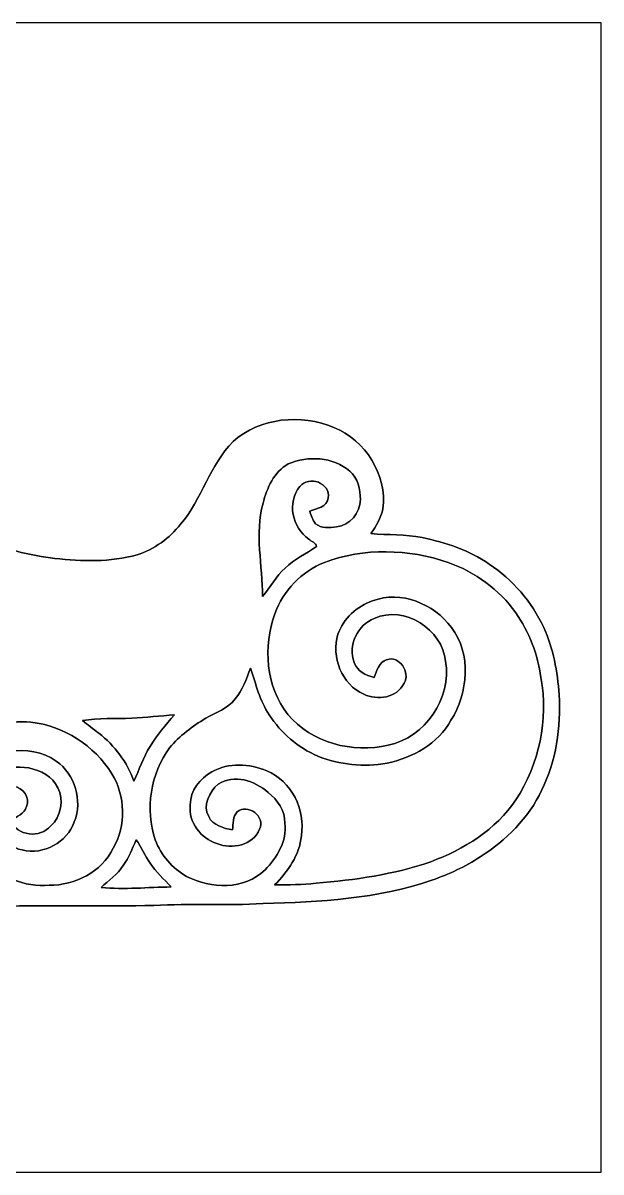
# Model space of a CAD drawing. Header units: centimetres. Extents: x -16.8 to 16.8, y -16.7 to 16.7.
# Drawn here: x 0 to 16.77, y -16.67 to 16.67 of the extents above; entities that cross this region are included whole.
import ezdxf

# ---------------------------------------------------------------- set-up
doc = ezdxf.new("R2010")
doc.units = ezdxf.units.CM
doc.header["$MEASUREMENT"] = 0
doc.layers.add('Layer 1', color=7, linetype='Continuous')

msp = doc.modelspace()

# ---------------------------------------------------------------- linework, layer by layer
at = {"layer": 'Layer 1', "color": 7}
for points, knots in [([(-16.77458, 16.66875), (-16.77458, 16.66875), (16.77458, 16.66875), (16.77458, 16.66875), (16.77458, 16.66875), (16.77458, 16.66875), (16.77458, -16.66875), (16.77458, -16.66875), (16.77458, -16.66875), (16.77458, -16.66875), (-16.77458, -16.66875), (-16.77458, -16.66875), (-16.77458, -16.66875), (-16.77458, -16.66875), (-16.77458, 16.66875), (-16.77458, 16.66875), (-16.77458, 16.66875), (-16.77458, 16.66875), (-16.77458, 16.66875), (-16.77458, 16.66875)], [0, 0, 0, 0, 0.16666667, 0.16666667, 0.16666667, 0.16666667, 0.33333333, 0.33333333, 0.33333333, 0.33333333, 0.5, 0.5, 0.5, 0.5, 0.66666667, 0.66666667, 0.66666667, 0.66666667, 1, 1, 1, 1]), ([(-10.88355, 8.48501), (-11.38661, 8.38729), (-11.89073, 8.18339), (-12.2368, 7.79145), (-12.2368, 7.79145), (-12.93389, 7.11165), (-13.01362, 5.96089), (-12.53878, 5.13468), (-12.53878, 5.13468), (-12.27843, 4.67572), (-11.81453, 4.34269), (-11.30194, 4.22346), (-11.30194, 4.22346), (-10.94317, 4.18218), (-10.5537, 4.21746), (-10.24784, 4.42595), (-10.24784, 4.42595), (-9.93704, 4.60939), (-9.74125, 4.98193), (-9.79311, 5.34353), (-9.79311, 5.34353), (-9.79205, 5.78944), (-10.02665, 6.28438), (-10.48032, 6.42126), (-10.48032, 6.42126), (-10.73926, 6.46077), (-11.0871, 6.45301), (-11.23209, 6.18843), (-11.23209, 6.18843), (-11.52843, 5.84412), (-11.40354, 5.25956), (-11.01972, 5.03484), (-11.01972, 5.03484), (-10.86661, 4.92866), (-10.68846, 4.87151), (-10.51278, 4.81471), (-10.51278, 4.81471), (-10.88461, 4.56671), (-11.40742, 4.64714), (-11.76514, 4.88562), (-11.76514, 4.88562), (-12.21493, 5.23522), (-12.44424, 5.84447), (-12.33593, 6.40397), (-12.33593, 6.40397), (-12.30595, 6.68055), (-12.18671, 6.95748), (-11.9567, 7.1247), (-11.9567, 7.1247), (-11.59122, 7.40586), (-11.09063, 7.47113), (-10.64719, 7.38399), (-10.64719, 7.38399), (-10.11061, 7.24782), (-9.6393, 6.90104), (-9.30945, 6.46112), (-9.30945, 6.46112), (-8.89247, 5.93161), (-8.67375, 5.27861), (-8.53017, 4.62774), (-8.53017, 4.62774), (-8.16151, 3.01907), (-8.43351, 1.34867), (-8.14211, -0.26988), (-8.14211, -0.26988), (-8.02287, -1.00436), (-7.76005, -1.71838), (-7.34624, -2.33856), (-7.34624, -2.33856), (-7.28451, -2.45886), (-7.16104, -2.56258), (-7.15645, -2.70686), (-7.15645, -2.70686), (-7.42386, -2.76825), (-7.70467, -2.79012), (-7.9569, -2.90795), (-7.9569, -2.90795), (-8.49171, -3.13231), (-8.90552, -3.55706), (-9.31157, -3.95746), (-9.31157, -3.95746), (-9.36907, -3.48862), (-9.43293, -3.00284), (-9.68022, -2.59009), (-9.68022, -2.59009), (-10.19493, -1.62031), (-11.32769, -1.08761), (-12.40049, -1.11301), (-12.40049, -1.11301), (-13.51739, -1.11936), (-14.67485, -1.64218), (-15.26716, -2.61867), (-15.26716, -2.61867), (-15.66792, -3.29494), (-15.81644, -4.10633), (-15.74306, -4.88491), (-15.74306, -4.88491), (-15.69332, -5.48464), (-15.55644, -6.08859), (-15.26117, -6.61776), (-15.26117, -6.61776), (-14.85124, -7.39069), (-14.11182, -7.93785), (-13.32301, -8.28216), (-13.32301, -8.28216), (-12.5095, -8.65293), (-11.61803, -8.7944), (-10.73714, -8.8967), (-10.73714, -8.8967), (-9.43151, -9.00959), (-8.12024, -8.95703), (-6.81214, -8.99619), (-6.81214, -8.99619), (-6.05719, -9.0043), (-5.30225, -8.99795), (-4.54731, -8.99407), (-4.54731, -8.99407), (-3.15207, -8.94644), (-1.75507, -9.01488), (-0.36019, -8.95138), (-0.36019, -8.95138), (1.02411, -8.92563), (2.40877, -8.9602), (3.79271, -8.93516), (3.79271, -8.93516), (4.84964, -8.87448), (5.90938, -8.94151), (6.9663, -8.87977), (6.9663, -8.87977), (8.61413, -8.8265), (10.29758, -8.75171), (11.8685, -8.20244), (11.8685, -8.20244), (12.35639, -8.02217), (12.84041, -7.8172), (13.27115, -7.52122), (13.27115, -7.52122), (14.01621, -7.04956), (14.67309, -6.4008), (15.05162, -5.59611), (15.05162, -5.59611), (15.46542, -4.73851), (15.62206, -3.76731), (15.55715, -2.82046), (15.55715, -2.82046), (15.5127, -2.15265), (15.39346, -1.47884), (15.11088, -0.86819), (15.11088, -0.86819), (14.76304, -0.12735), (14.21589, 0.52211), (13.52797, 0.96873), (13.52797, 0.96873), (12.95118, 1.37372), (12.26714, 1.59279), (11.58381, 1.73743), (11.58381, 1.73743), (11.09486, 1.83586), (10.59392, 1.81328), (10.09932, 1.85314), (10.09932, 1.85314), (10.24749, 2.07433), (10.39001, 2.30505), (10.44575, 2.56963), (10.44575, 2.56963), (10.56922, 3.55635), (9.94057, 4.566), (9.02406, 4.93077), (9.02406, 4.93077), (8.07649, 5.33329), (6.87634, 5.22464), (6.09494, 4.52438), (6.09494, 4.52438), (5.42184, 3.83893), (5.19077, 2.85574), (4.57588, 2.1269), (4.57588, 2.1269), (4.24674, 1.72297), (3.81176, 1.39524), (3.31152, 1.2386), (3.31152, 1.2386), (2.53541, 1.02411), (1.71626, 1.0414), (0.92322, 1.13348), (0.92322, 1.13348), (-0.12065, 1.26294), (-1.17757, 1.5621), (-2.02847, 2.20416), (-2.02847, 2.20416), (-3.02048, 2.92347), (-3.71793, 3.95252), (-4.39491, 4.95476), (-4.39491, 4.95476), (-5.02109, 5.88222), (-5.79402, 6.71336), (-6.68408, 7.39246), (-6.68408, 7.39246), (-7.86342, 8.29486), (-9.40964, 8.73725), (-10.88355, 8.48501)], [0, 0, 0, 0, 0.01960784, 0.01960784, 0.01960784, 0.01960784, 0.03921569, 0.03921569, 0.03921569, 0.03921569, 0.05882353, 0.05882353, 0.05882353, 0.05882353, 0.07843137, 0.07843137, 0.07843137, 0.07843137, 0.09803922, 0.09803922, 0.09803922, 0.09803922, 0.11764706, 0.11764706, 0.11764706, 0.11764706, 0.1372549, 0.1372549, 0.1372549, 0.1372549, 0.15686275, 0.15686275, 0.15686275, 0.15686275, 0.17647059, 0.17647059, 0.17647059, 0.17647059, 0.19607843, 0.19607843, 0.19607843, 0.19607843, 0.21568627, 0.21568627, 0.21568627, 0.21568627, 0.23529412, 0.23529412, 0.23529412, 0.23529412, 0.25490196, 0.25490196, 0.25490196, 0.25490196, 0.2745098, 0.2745098, 0.2745098, 0.2745098, 0.29411765, 0.29411765, 0.29411765, 0.29411765, 0.31372549, 0.31372549, 0.31372549, 0.31372549, 0.33333333, 0.33333333, 0.33333333, 0.33333333, 0.35294118, 0.35294118, 0.35294118, 0.35294118, 0.37254902, 0.37254902, 0.37254902, 0.37254902, 0.39215686, 0.39215686, 0.39215686, 0.39215686, 0.41176471, 0.41176471, 0.41176471, 0.41176471, 0.43137255, 0.43137255, 0.43137255, 0.43137255, 0.45098039, 0.45098039, 0.45098039, 0.45098039, 0.47058824, 0.47058824, 0.47058824, 0.47058824, 0.49019608, 0.49019608, 0.49019608, 0.49019608, 0.50980392, 0.50980392, 0.50980392, 0.50980392, 0.52941176, 0.52941176, 0.52941176, 0.52941176, 0.54901961, 0.54901961, 0.54901961, 0.54901961, 0.56862745, 0.56862745, 0.56862745, 0.56862745, 0.58823529, 0.58823529, 0.58823529, 0.58823529, 0.60784314, 0.60784314, 0.60784314, 0.60784314, 0.62745098, 0.62745098, 0.62745098, 0.62745098, 0.64705882, 0.64705882, 0.64705882, 0.64705882, 0.66666667, 0.66666667, 0.66666667, 0.66666667, 0.68627451, 0.68627451, 0.68627451, 0.68627451, 0.70588235, 0.70588235, 0.70588235, 0.70588235, 0.7254902, 0.7254902, 0.7254902, 0.7254902, 0.74509804, 0.74509804, 0.74509804, 0.74509804, 0.76470588, 0.76470588, 0.76470588, 0.76470588, 0.78431373, 0.78431373, 0.78431373, 0.78431373, 0.80392157, 0.80392157, 0.80392157, 0.80392157, 0.82352941, 0.82352941, 0.82352941, 0.82352941, 0.84313725, 0.84313725, 0.84313725, 0.84313725, 0.8627451, 0.8627451, 0.8627451, 0.8627451, 0.88235294, 0.88235294, 0.88235294, 0.88235294, 0.90196078, 0.90196078, 0.90196078, 0.90196078, 0.92156863, 0.92156863, 0.92156863, 0.92156863, 0.94117647, 0.94117647, 0.94117647, 0.94117647, 0.96078431, 0.96078431, 0.96078431, 0.96078431, 1, 1, 1, 1]), ([(7.70008, 3.87597), (8.26876, 4.11586), (9.00642, 4.08799), (9.48443, 3.66395), (9.48443, 3.66395), (9.72467, 3.46604), (9.78994, 3.13514), (9.79276, 2.83916), (9.79276, 2.83916), (9.78394, 2.45498), (9.48619, 2.09268), (9.0992, 2.04576), (9.0992, 2.04576), (8.89811, 2.02424), (8.65646, 1.99813), (8.49101, 2.14171), (8.49101, 2.14171), (8.40034, 2.24367), (8.36754, 2.3816), (8.32097, 2.50649), (8.32097, 2.50649), (8.51711, 2.57528), (8.8332, 2.62749), (8.85543, 2.8889), (8.85543, 2.8889), (8.93974, 3.31893), (8.28604, 3.55812), (8.03698, 3.21733), (8.03698, 3.21733), (7.64716, 2.77001), (7.81826, 2.02036), (8.29381, 1.69721), (8.29381, 1.69721), (8.36648, 1.62489), (8.50688, 1.58821), (8.51782, 1.47532), (8.51782, 1.47532), (8.21267, 1.27317), (7.87471, 1.11548), (7.61259, 0.85372), (7.61259, 0.85372), (7.34519, 0.61877), (7.17621, 0.30163), (6.95466, 0.02822), (6.95466, 0.02822), (6.9536, 0.92922), (6.71759, 1.84573), (6.96771, 2.73297), (6.96771, 2.73297), (7.0739, 3.17571), (7.28698, 3.64525), (7.70008, 3.87597)], [0, 0, 0, 0, 0.07142857, 0.07142857, 0.07142857, 0.07142857, 0.14285714, 0.14285714, 0.14285714, 0.14285714, 0.21428571, 0.21428571, 0.21428571, 0.21428571, 0.28571429, 0.28571429, 0.28571429, 0.28571429, 0.35714286, 0.35714286, 0.35714286, 0.35714286, 0.42857143, 0.42857143, 0.42857143, 0.42857143, 0.5, 0.5, 0.5, 0.5, 0.57142857, 0.57142857, 0.57142857, 0.57142857, 0.64285714, 0.64285714, 0.64285714, 0.64285714, 0.71428571, 0.71428571, 0.71428571, 0.71428571, 0.78571429, 0.78571429, 0.78571429, 0.78571429, 0.85714286, 0.85714286, 0.85714286, 0.85714286, 1, 1, 1, 1]), ([(8.74889, 1.016), (9.89295, 1.45239), (11.19082, 1.40829), (12.34087, 1.01635), (12.34087, 1.01635), (13.12086, 0.74119), (13.8176, 0.22966), (14.30302, -0.44168), (14.30302, -0.44168), (14.6879, -1.00189), (14.94014, -1.65065), (15.03116, -2.32481), (15.03116, -2.32481), (15.25129, -3.54118), (14.98212, -4.83941), (14.30196, -5.87093), (14.30196, -5.87093), (13.71953, -6.73911), (12.79878, -7.31097), (11.83252, -7.66516), (11.83252, -7.66516), (10.76219, -8.04157), (9.62907, -8.19221), (8.50371, -8.29063), (8.50371, -8.29063), (8.10472, -8.32979), (7.70361, -8.34214), (7.30321, -8.33861), (7.30321, -8.33861), (7.67962, -7.94526), (8.03134, -7.47783), (8.07861, -6.91656), (8.07861, -6.91656), (8.20773, -6.15491), (7.79462, -5.32941), (7.07284, -5.02779), (7.07284, -5.02779), (6.57366, -4.82212), (5.96477, -4.77767), (5.48428, -5.05989), (5.48428, -5.05989), (5.13327, -5.24298), (4.85422, -5.60846), (4.85387, -6.01592), (4.85387, -6.01592), (4.79213, -6.51298), (5.16361, -6.99488), (5.62751, -7.14163), (5.62751, -7.14163), (6.06425, -7.31344), (6.67314, -7.19067), (6.86223, -6.72112), (6.86223, -6.72112), (7.05732, -6.35988), (6.51369, -5.96971), (6.21806, -6.21841), (6.21806, -6.21841), (6.07801, -6.35318), (6.11117, -6.56625), (6.07836, -6.74264), (6.07836, -6.74264), (5.82013, -6.69502), (5.51356, -6.61423), (5.38868, -6.35811), (5.38868, -6.35811), (5.20665, -6.0265), (5.41726, -5.64339), (5.65961, -5.41302), (5.65961, -5.41302), (6.12775, -5.11669), (6.73029, -5.31213), (7.11447, -5.65644), (7.11447, -5.65644), (7.38117, -5.87234), (7.60836, -6.18737), (7.59989, -6.54509), (7.59989, -6.54509), (7.67292, -7.06649), (7.36812, -7.54556), (7.02345, -7.90575), (7.02345, -7.90575), (6.41914, -8.4903), (5.45465, -8.46526), (4.74909, -8.0899), (4.74909, -8.0899), (4.33176, -7.85954), (4.0065, -7.47536), (3.83787, -7.03121), (3.83787, -7.03121), (3.54013, -6.14221), (3.69641, -5.11563), (4.25521, -4.36174), (4.25521, -4.36174), (4.54201, -4.00791), (4.91561, -3.73627), (5.30472, -3.5052), (5.30472, -3.5052), (5.59576, -3.33128), (5.94254, -3.22686), (6.1535, -2.94464), (6.1535, -2.94464), (6.37505, -2.68958), (6.477, -2.36008), (6.60612, -2.05493), (6.60612, -2.05493), (6.76028, -2.51213), (6.86541, -2.99932), (7.14763, -3.40113), (7.14763, -3.40113), (7.48453, -3.93136), (7.98124, -4.35292), (8.55698, -4.60304), (8.55698, -4.60304), (9.18986, -4.85387), (9.89295, -4.92443), (10.56428, -4.80871), (10.56428, -4.80871), (11.30829, -4.65384), (12.04101, -4.24321), (12.42095, -3.56341), (12.42095, -3.56341), (12.91167, -2.76437), (13.02385, -1.64218), (12.4333, -0.86572), (12.4333, -0.86572), (11.92389, -0.18521), (10.97033, 0.21378), (10.14695, -0.09666), (10.14695, -0.09666), (9.69645, -0.25612), (9.29675, -0.60537), (9.14082, -1.06433), (9.14082, -1.06433), (8.9341, -1.71979), (9.25124, -2.52236), (9.88836, -2.80882), (9.88836, -2.80882), (10.28594, -2.98873), (10.85532, -2.92065), (11.05852, -2.48708), (11.05852, -2.48708), (11.25537, -2.17311), (10.92376, -1.67711), (10.55405, -1.80375), (10.55405, -1.80375), (10.33851, -1.87537), (10.26689, -2.12901), (10.19104, -2.32093), (10.19104, -2.32093), (9.95116, -2.26695), (9.69645, -2.13254), (9.61531, -1.8863), (9.61531, -1.8863), (9.4174, -1.38994), (9.7088, -0.79693), (10.19563, -0.60607), (10.19563, -0.60607), (11.07017, -0.21978), (12.16801, -0.91969), (12.26573, -1.85103), (12.26573, -1.85103), (12.44353, -2.92664), (11.6646, -4.06047), (10.59921, -4.28801), (10.59921, -4.28801), (9.57121, -4.51767), (8.36965, -4.23051), (7.68703, -3.39055), (7.68703, -3.39055), (7.04039, -2.58057), (6.96419, -1.42346), (7.31026, -0.47061), (7.31026, -0.47061), (7.55086, 0.19932), (8.08531, 0.75636), (8.74889, 1.016)], [0, 0, 0, 0, 0.02222222, 0.02222222, 0.02222222, 0.02222222, 0.04444444, 0.04444444, 0.04444444, 0.04444444, 0.06666667, 0.06666667, 0.06666667, 0.06666667, 0.08888889, 0.08888889, 0.08888889, 0.08888889, 0.11111111, 0.11111111, 0.11111111, 0.11111111, 0.13333333, 0.13333333, 0.13333333, 0.13333333, 0.15555556, 0.15555556, 0.15555556, 0.15555556, 0.17777778, 0.17777778, 0.17777778, 0.17777778, 0.2, 0.2, 0.2, 0.2, 0.22222222, 0.22222222, 0.22222222, 0.22222222, 0.24444444, 0.24444444, 0.24444444, 0.24444444, 0.26666667, 0.26666667, 0.26666667, 0.26666667, 0.28888889, 0.28888889, 0.28888889, 0.28888889, 0.31111111, 0.31111111, 0.31111111, 0.31111111, 0.33333333, 0.33333333, 0.33333333, 0.33333333, 0.35555556, 0.35555556, 0.35555556, 0.35555556, 0.37777778, 0.37777778, 0.37777778, 0.37777778, 0.4, 0.4, 0.4, 0.4, 0.42222222, 0.42222222, 0.42222222, 0.42222222, 0.44444444, 0.44444444, 0.44444444, 0.44444444, 0.46666667, 0.46666667, 0.46666667, 0.46666667, 0.48888889, 0.48888889, 0.48888889, 0.48888889, 0.51111111, 0.51111111, 0.51111111, 0.51111111, 0.53333333, 0.53333333, 0.53333333, 0.53333333, 0.55555556, 0.55555556, 0.55555556, 0.55555556, 0.57777778, 0.57777778, 0.57777778, 0.57777778, 0.6, 0.6, 0.6, 0.6, 0.62222222, 0.62222222, 0.62222222, 0.62222222, 0.64444444, 0.64444444, 0.64444444, 0.64444444, 0.66666667, 0.66666667, 0.66666667, 0.66666667, 0.68888889, 0.68888889, 0.68888889, 0.68888889, 0.71111111, 0.71111111, 0.71111111, 0.71111111, 0.73333333, 0.73333333, 0.73333333, 0.73333333, 0.75555556, 0.75555556, 0.75555556, 0.75555556, 0.77777778, 0.77777778, 0.77777778, 0.77777778, 0.8, 0.8, 0.8, 0.8, 0.82222222, 0.82222222, 0.82222222, 0.82222222, 0.84444444, 0.84444444, 0.84444444, 0.84444444, 0.86666667, 0.86666667, 0.86666667, 0.86666667, 0.88888889, 0.88888889, 0.88888889, 0.88888889, 0.91111111, 0.91111111, 0.91111111, 0.91111111, 0.93333333, 0.93333333, 0.93333333, 0.93333333, 0.95555556, 0.95555556, 0.95555556, 0.95555556, 1, 1, 1, 1]), ([(-1.72261, -4.23863), (-1.18569, -3.78742), (-0.47308, -3.54365), (0.23001, -3.61633), (0.23001, -3.61633), (1.18427, -3.7271), (2.07433, -4.29366), (2.57634, -5.1121), (2.57634, -5.1121), (2.98027, -5.75345), (2.99156, -6.61987), (2.62008, -7.2771), (2.62008, -7.2771), (2.28212, -7.96325), (1.50848, -8.35836), (0.75918, -8.34602), (0.75918, -8.34602), (0.05891, -8.40387), (-0.70944, -8.13188), (-1.09467, -7.51734), (-1.09467, -7.51734), (-1.41182, -6.99241), (-1.52894, -6.32107), (-1.31974, -5.73581), (-1.31974, -5.73581), (-1.23366, -5.47899), (-1.07844, -5.22393), (-0.83114, -5.09623), (-0.83114, -5.09623), (-0.53128, -4.92125), (-0.16545, -4.89903), (0.1718, -4.94312), (0.1718, -4.94312), (0.50306, -5.02179), (0.86783, -5.18548), (1.00753, -5.51991), (1.00753, -5.51991), (1.19627, -5.88045), (1.11266, -6.35564), (0.80539, -6.62587), (0.80539, -6.62587), (0.50588, -6.98818), (-0.1845, -6.93385), (-0.34643, -6.46218), (-0.34643, -6.46218), (-0.17498, -6.36341), (0.04128, -6.27521), (0.10301, -6.06778), (0.10301, -6.06778), (0.21026, -5.8099), (0.00882, -5.50086), (-0.26458, -5.49028), (-0.26458, -5.49028), (-0.52388, -5.50651), (-0.74401, -5.7217), (-0.80433, -5.969), (-0.80433, -5.969), (-0.98672, -6.53097), (-0.60396, -7.21148), (-0.02011, -7.32508), (-0.02011, -7.32508), (0.59584, -7.48171), (1.28446, -7.10106), (1.48837, -6.50452), (1.48837, -6.50452), (1.73637, -5.89174), (1.51059, -5.12586), (0.96767, -4.74804), (0.96767, -4.74804), (0.18521, -4.20017), (-1.0287, -4.4129), (-1.56916, -5.20347), (-1.56916, -5.20347), (-1.90147, -5.62645), (-1.95827, -6.19054), (-1.94945, -6.70948), (-1.94945, -6.70948), (-1.89936, -7.20831), (-1.77624, -7.74382), (-1.40159, -8.10401), (-1.40159, -8.10401), (-1.29364, -8.21937), (-1.17616, -8.3245), (-1.06186, -8.43456), (-1.06186, -8.43456), (-2.20592, -8.50829), (-3.35245, -8.47901), (-4.49792, -8.48642), (-4.49792, -8.48642), (-4.82283, -8.48572), (-5.14738, -8.47372), (-5.46982, -8.43703), (-5.46982, -8.43703), (-5.23593, -8.28005), (-4.98016, -8.15446), (-4.76356, -7.97278), (-4.76356, -7.97278), (-3.51578, -6.92609), (-2.98133, -5.27473), (-1.72261, -4.23863)], [0, 0, 0, 0, 0.03846154, 0.03846154, 0.03846154, 0.03846154, 0.07692308, 0.07692308, 0.07692308, 0.07692308, 0.11538462, 0.11538462, 0.11538462, 0.11538462, 0.15384615, 0.15384615, 0.15384615, 0.15384615, 0.19230769, 0.19230769, 0.19230769, 0.19230769, 0.23076923, 0.23076923, 0.23076923, 0.23076923, 0.26923077, 0.26923077, 0.26923077, 0.26923077, 0.30769231, 0.30769231, 0.30769231, 0.30769231, 0.34615385, 0.34615385, 0.34615385, 0.34615385, 0.38461538, 0.38461538, 0.38461538, 0.38461538, 0.42307692, 0.42307692, 0.42307692, 0.42307692, 0.46153846, 0.46153846, 0.46153846, 0.46153846, 0.5, 0.5, 0.5, 0.5, 0.53846154, 0.53846154, 0.53846154, 0.53846154, 0.57692308, 0.57692308, 0.57692308, 0.57692308, 0.61538462, 0.61538462, 0.61538462, 0.61538462, 0.65384615, 0.65384615, 0.65384615, 0.65384615, 0.69230769, 0.69230769, 0.69230769, 0.69230769, 0.73076923, 0.73076923, 0.73076923, 0.73076923, 0.76923077, 0.76923077, 0.76923077, 0.76923077, 0.80769231, 0.80769231, 0.80769231, 0.80769231, 0.84615385, 0.84615385, 0.84615385, 0.84615385, 0.88461538, 0.88461538, 0.88461538, 0.88461538, 0.92307692, 0.92307692, 0.92307692, 0.92307692, 1, 1, 1, 1]), ([(3.1563, -3.50203), (3.57011, -3.47557), (3.98321, -3.43747), (4.39667, -3.40501), (4.39667, -3.40501), (4.14408, -3.69782), (3.88796, -3.98956), (3.69041, -4.32364), (3.69041, -4.32364), (3.4865, -4.63409), (3.38032, -4.99392), (3.22121, -5.32694), (3.22121, -5.32694), (3.02754, -4.77626), (2.65642, -4.30036), (2.2031, -3.93771), (2.2031, -3.93771), (2.03906, -3.81847), (1.87784, -3.69535), (1.72297, -3.56517), (1.72297, -3.56517), (2.19816, -3.50273), (2.67794, -3.51508), (3.1563, -3.50203)], [0, 0, 0, 0, 0.14285714, 0.14285714, 0.14285714, 0.14285714, 0.28571429, 0.28571429, 0.28571429, 0.28571429, 0.42857143, 0.42857143, 0.42857143, 0.42857143, 0.57142857, 0.57142857, 0.57142857, 0.57142857, 0.71428571, 0.71428571, 0.71428571, 0.71428571, 1, 1, 1, 1]), ([(3.28577, -7.02874), (3.43429, -7.2457), (3.53871, -7.48982), (3.69252, -7.70431), (3.69252, -7.70431), (3.85621, -7.96925), (4.09328, -8.17386), (4.30389, -8.39929), (4.30389, -8.39929), (3.62444, -8.40423), (2.94252, -8.48254), (2.26448, -8.41199), (2.26448, -8.41199), (2.48955, -8.21302), (2.74602, -8.03663), (2.90583, -7.77557), (2.90583, -7.77557), (3.0801, -7.55227), (3.16477, -7.28027), (3.28577, -7.02874)], [0, 0, 0, 0, 0.16666667, 0.16666667, 0.16666667, 0.16666667, 0.33333333, 0.33333333, 0.33333333, 0.33333333, 0.5, 0.5, 0.5, 0.5, 0.66666667, 0.66666667, 0.66666667, 0.66666667, 1, 1, 1, 1])]:
    msp.add_open_spline(points, degree=3, knots=knots, dxfattribs=at)
at = {"layer": 'Layer 1', "color": 251}
for points, knots in [([(-10.88355, 8.48501), (-9.40964, 8.73725), (-7.86342, 8.29486), (-6.68408, 7.39246), (-6.68408, 7.39246), (-5.79402, 6.71336), (-5.02109, 5.88222), (-4.39491, 4.95476), (-4.39491, 4.95476), (-3.71793, 3.95252), (-3.02048, 2.92347), (-2.02847, 2.20416), (-2.02847, 2.20416), (-1.17757, 1.5621), (-0.12065, 1.26294), (0.92322, 1.13348), (0.92322, 1.13348), (1.71626, 1.0414), (2.53541, 1.02411), (3.31152, 1.2386), (3.31152, 1.2386), (3.81176, 1.39524), (4.24674, 1.72297), (4.57588, 2.1269), (4.57588, 2.1269), (5.19077, 2.85574), (5.42184, 3.83893), (6.09494, 4.52438), (6.09494, 4.52438), (6.87634, 5.22464), (8.07649, 5.33329), (9.02406, 4.93077), (9.02406, 4.93077), (9.94057, 4.566), (10.56922, 3.55635), (10.44575, 2.56963), (10.44575, 2.56963), (10.39001, 2.30505), (10.24749, 2.07433), (10.09932, 1.85314), (10.09932, 1.85314), (10.59392, 1.81328), (11.09486, 1.83586), (11.58381, 1.73743), (11.58381, 1.73743), (12.26714, 1.59279), (12.95118, 1.37372), (13.52797, 0.96873), (13.52797, 0.96873), (14.21589, 0.52211), (14.76304, -0.12735), (15.11088, -0.86819), (15.11088, -0.86819), (15.39346, -1.47884), (15.5127, -2.15265), (15.55715, -2.82046), (15.55715, -2.82046), (15.62206, -3.76731), (15.46542, -4.73851), (15.05162, -5.59611), (15.05162, -5.59611), (14.67309, -6.4008), (14.01621, -7.04956), (13.27115, -7.52122), (13.27115, -7.52122), (12.84041, -7.8172), (12.35639, -8.02217), (11.8685, -8.20244), (11.8685, -8.20244), (10.29758, -8.75171), (8.61413, -8.8265), (6.9663, -8.87977), (6.9663, -8.87977), (5.90938, -8.94151), (4.84964, -8.87448), (3.79271, -8.93516), (3.79271, -8.93516), (2.40877, -8.9602), (1.02411, -8.92563), (-0.36019, -8.95138), (-0.36019, -8.95138), (-1.75507, -9.01488), (-3.15207, -8.94644), (-4.54731, -8.99407), (-4.54731, -8.99407), (-5.30225, -8.99795), (-6.05719, -9.0043), (-6.81214, -8.99619), (-6.81214, -8.99619), (-8.12024, -8.95703), (-9.43151, -9.00959), (-10.73714, -8.8967), (-10.73714, -8.8967), (-11.61803, -8.7944), (-12.5095, -8.65293), (-13.32301, -8.28216), (-13.32301, -8.28216), (-14.11182, -7.93785), (-14.85124, -7.39069), (-15.26117, -6.61776), (-15.26117, -6.61776), (-15.55644, -6.08859), (-15.69332, -5.48464), (-15.74306, -4.88491), (-15.74306, -4.88491), (-15.81644, -4.10633), (-15.66792, -3.29494), (-15.26716, -2.61867), (-15.26716, -2.61867), (-14.67485, -1.64218), (-13.51739, -1.11936), (-12.40049, -1.11301), (-12.40049, -1.11301), (-11.32769, -1.08761), (-10.19493, -1.62031), (-9.68022, -2.59009), (-9.68022, -2.59009), (-9.43293, -3.00284), (-9.36907, -3.48862), (-9.31157, -3.95746), (-9.31157, -3.95746), (-8.90552, -3.55706), (-8.49171, -3.13231), (-7.9569, -2.90795), (-7.9569, -2.90795), (-7.70467, -2.79012), (-7.42386, -2.76825), (-7.15645, -2.70686), (-7.15645, -2.70686), (-7.16104, -2.56258), (-7.28451, -2.45886), (-7.34624, -2.33856), (-7.34624, -2.33856), (-7.76005, -1.71838), (-8.02287, -1.00436), (-8.14211, -0.26988), (-8.14211, -0.26988), (-8.43351, 1.34867), (-8.16151, 3.01907), (-8.53017, 4.62774), (-8.53017, 4.62774), (-8.67375, 5.27861), (-8.89247, 5.93161), (-9.30945, 6.46112), (-9.30945, 6.46112), (-9.6393, 6.90104), (-10.11061, 7.24782), (-10.64719, 7.38399), (-10.64719, 7.38399), (-11.09063, 7.47113), (-11.59122, 7.40586), (-11.9567, 7.1247), (-11.9567, 7.1247), (-12.18671, 6.95748), (-12.30595, 6.68055), (-12.33593, 6.40397), (-12.33593, 6.40397), (-12.44424, 5.84447), (-12.21493, 5.23522), (-11.76514, 4.88562), (-11.76514, 4.88562), (-11.40742, 4.64714), (-10.88461, 4.56671), (-10.51278, 4.81471), (-10.51278, 4.81471), (-10.68846, 4.87151), (-10.86661, 4.92866), (-11.01972, 5.03484), (-11.01972, 5.03484), (-11.40354, 5.25956), (-11.52843, 5.84412), (-11.23209, 6.18843), (-11.23209, 6.18843), (-11.0871, 6.45301), (-10.73926, 6.46077), (-10.48032, 6.42126), (-10.48032, 6.42126), (-10.02665, 6.28438), (-9.79205, 5.78944), (-9.79311, 5.34353), (-9.79311, 5.34353), (-9.74125, 4.98193), (-9.93704, 4.60939), (-10.24784, 4.42595), (-10.24784, 4.42595), (-10.5537, 4.21746), (-10.94317, 4.18218), (-11.30194, 4.22346), (-11.30194, 4.22346), (-11.81453, 4.34269), (-12.27843, 4.67572), (-12.53878, 5.13468), (-12.53878, 5.13468), (-13.01362, 5.96089), (-12.93389, 7.11165), (-12.2368, 7.79145), (-12.2368, 7.79145), (-11.89073, 8.18339), (-11.38661, 8.38729), (-10.88355, 8.48501), (-10.88355, 8.48501), (-10.88355, 8.48501), (-10.88355, 8.48501), (-10.88355, 8.48501)], [0, 0, 0, 0, 0.01923077, 0.01923077, 0.01923077, 0.01923077, 0.03846154, 0.03846154, 0.03846154, 0.03846154, 0.05769231, 0.05769231, 0.05769231, 0.05769231, 0.07692308, 0.07692308, 0.07692308, 0.07692308, 0.09615385, 0.09615385, 0.09615385, 0.09615385, 0.11538462, 0.11538462, 0.11538462, 0.11538462, 0.13461538, 0.13461538, 0.13461538, 0.13461538, 0.15384615, 0.15384615, 0.15384615, 0.15384615, 0.17307692, 0.17307692, 0.17307692, 0.17307692, 0.19230769, 0.19230769, 0.19230769, 0.19230769, 0.21153846, 0.21153846, 0.21153846, 0.21153846, 0.23076923, 0.23076923, 0.23076923, 0.23076923, 0.25, 0.25, 0.25, 0.25, 0.26923077, 0.26923077, 0.26923077, 0.26923077, 0.28846154, 0.28846154, 0.28846154, 0.28846154, 0.30769231, 0.30769231, 0.30769231, 0.30769231, 0.32692308, 0.32692308, 0.32692308, 0.32692308, 0.34615385, 0.34615385, 0.34615385, 0.34615385, 0.36538462, 0.36538462, 0.36538462, 0.36538462, 0.38461538, 0.38461538, 0.38461538, 0.38461538, 0.40384615, 0.40384615, 0.40384615, 0.40384615, 0.42307692, 0.42307692, 0.42307692, 0.42307692, 0.44230769, 0.44230769, 0.44230769, 0.44230769, 0.46153846, 0.46153846, 0.46153846, 0.46153846, 0.48076923, 0.48076923, 0.48076923, 0.48076923, 0.5, 0.5, 0.5, 0.5, 0.51923077, 0.51923077, 0.51923077, 0.51923077, 0.53846154, 0.53846154, 0.53846154, 0.53846154, 0.55769231, 0.55769231, 0.55769231, 0.55769231, 0.57692308, 0.57692308, 0.57692308, 0.57692308, 0.59615385, 0.59615385, 0.59615385, 0.59615385, 0.61538462, 0.61538462, 0.61538462, 0.61538462, 0.63461538, 0.63461538, 0.63461538, 0.63461538, 0.65384615, 0.65384615, 0.65384615, 0.65384615, 0.67307692, 0.67307692, 0.67307692, 0.67307692, 0.69230769, 0.69230769, 0.69230769, 0.69230769, 0.71153846, 0.71153846, 0.71153846, 0.71153846, 0.73076923, 0.73076923, 0.73076923, 0.73076923, 0.75, 0.75, 0.75, 0.75, 0.76923077, 0.76923077, 0.76923077, 0.76923077, 0.78846154, 0.78846154, 0.78846154, 0.78846154, 0.80769231, 0.80769231, 0.80769231, 0.80769231, 0.82692308, 0.82692308, 0.82692308, 0.82692308, 0.84615385, 0.84615385, 0.84615385, 0.84615385, 0.86538462, 0.86538462, 0.86538462, 0.86538462, 0.88461538, 0.88461538, 0.88461538, 0.88461538, 0.90384615, 0.90384615, 0.90384615, 0.90384615, 0.92307692, 0.92307692, 0.92307692, 0.92307692, 0.94230769, 0.94230769, 0.94230769, 0.94230769, 0.96153846, 0.96153846, 0.96153846, 0.96153846, 1, 1, 1, 1]), ([(7.70008, 3.87597), (7.28698, 3.64525), (7.0739, 3.17571), (6.96771, 2.73297), (6.96771, 2.73297), (6.71759, 1.84573), (6.9536, 0.92922), (6.95466, 0.02822), (6.95466, 0.02822), (7.17621, 0.30163), (7.34519, 0.61877), (7.61259, 0.85372), (7.61259, 0.85372), (7.87471, 1.11548), (8.21267, 1.27317), (8.51782, 1.47532), (8.51782, 1.47532), (8.50688, 1.58821), (8.36648, 1.62489), (8.29381, 1.69721), (8.29381, 1.69721), (7.81826, 2.02036), (7.64716, 2.77001), (8.03698, 3.21733), (8.03698, 3.21733), (8.28604, 3.55812), (8.93974, 3.31893), (8.85543, 2.8889), (8.85543, 2.8889), (8.8332, 2.62749), (8.51711, 2.57528), (8.32097, 2.50649), (8.32097, 2.50649), (8.36754, 2.3816), (8.40034, 2.24367), (8.49101, 2.14171), (8.49101, 2.14171), (8.65646, 1.99813), (8.89811, 2.02424), (9.0992, 2.04576), (9.0992, 2.04576), (9.48619, 2.09268), (9.78394, 2.45498), (9.79276, 2.83916), (9.79276, 2.83916), (9.78994, 3.13514), (9.72467, 3.46604), (9.48443, 3.66395), (9.48443, 3.66395), (9.00642, 4.08799), (8.26876, 4.11586), (7.70008, 3.87597), (7.70008, 3.87597), (7.70008, 3.87597), (7.70008, 3.87597), (7.70008, 3.87597)], [0, 0, 0, 0, 0.06666667, 0.06666667, 0.06666667, 0.06666667, 0.13333333, 0.13333333, 0.13333333, 0.13333333, 0.2, 0.2, 0.2, 0.2, 0.26666667, 0.26666667, 0.26666667, 0.26666667, 0.33333333, 0.33333333, 0.33333333, 0.33333333, 0.4, 0.4, 0.4, 0.4, 0.46666667, 0.46666667, 0.46666667, 0.46666667, 0.53333333, 0.53333333, 0.53333333, 0.53333333, 0.6, 0.6, 0.6, 0.6, 0.66666667, 0.66666667, 0.66666667, 0.66666667, 0.73333333, 0.73333333, 0.73333333, 0.73333333, 0.8, 0.8, 0.8, 0.8, 0.86666667, 0.86666667, 0.86666667, 0.86666667, 1, 1, 1, 1]), ([(8.74889, 1.016), (8.08531, 0.75636), (7.55086, 0.19932), (7.31026, -0.47061), (7.31026, -0.47061), (6.96419, -1.42346), (7.04039, -2.58057), (7.68703, -3.39055), (7.68703, -3.39055), (8.36965, -4.23051), (9.57121, -4.51767), (10.59921, -4.28801), (10.59921, -4.28801), (11.6646, -4.06047), (12.44353, -2.92664), (12.26573, -1.85103), (12.26573, -1.85103), (12.16801, -0.91969), (11.07017, -0.21978), (10.19563, -0.60607), (10.19563, -0.60607), (9.7088, -0.79693), (9.4174, -1.38994), (9.61531, -1.8863), (9.61531, -1.8863), (9.69645, -2.13254), (9.95116, -2.26695), (10.19104, -2.32093), (10.19104, -2.32093), (10.26689, -2.12901), (10.33851, -1.87537), (10.55405, -1.80375), (10.55405, -1.80375), (10.92376, -1.67711), (11.25537, -2.17311), (11.05852, -2.48708), (11.05852, -2.48708), (10.85532, -2.92065), (10.28594, -2.98873), (9.88836, -2.80882), (9.88836, -2.80882), (9.25124, -2.52236), (8.9341, -1.71979), (9.14082, -1.06433), (9.14082, -1.06433), (9.29675, -0.60537), (9.69645, -0.25612), (10.14695, -0.09666), (10.14695, -0.09666), (10.97033, 0.21378), (11.92389, -0.18521), (12.4333, -0.86572), (12.4333, -0.86572), (13.02385, -1.64218), (12.91167, -2.76437), (12.42095, -3.56341), (12.42095, -3.56341), (12.04101, -4.24321), (11.30829, -4.65384), (10.56428, -4.80871), (10.56428, -4.80871), (9.89295, -4.92443), (9.18986, -4.85387), (8.55698, -4.60304), (8.55698, -4.60304), (7.98124, -4.35292), (7.48453, -3.93136), (7.14763, -3.40113), (7.14763, -3.40113), (6.86541, -2.99932), (6.76028, -2.51213), (6.60612, -2.05493), (6.60612, -2.05493), (6.477, -2.36008), (6.37505, -2.68958), (6.1535, -2.94464), (6.1535, -2.94464), (5.94254, -3.22686), (5.59576, -3.33128), (5.30472, -3.5052), (5.30472, -3.5052), (4.91561, -3.73627), (4.54201, -4.00791), (4.25521, -4.36174), (4.25521, -4.36174), (3.69641, -5.11563), (3.54013, -6.14221), (3.83787, -7.03121), (3.83787, -7.03121), (4.0065, -7.47536), (4.33176, -7.85954), (4.74909, -8.0899), (4.74909, -8.0899), (5.45465, -8.46526), (6.41914, -8.4903), (7.02345, -7.90575), (7.02345, -7.90575), (7.36812, -7.54556), (7.67292, -7.06649), (7.59989, -6.54509), (7.59989, -6.54509), (7.60836, -6.18737), (7.38117, -5.87234), (7.11447, -5.65644), (7.11447, -5.65644), (6.73029, -5.31213), (6.12775, -5.11669), (5.65961, -5.41302), (5.65961, -5.41302), (5.41726, -5.64339), (5.20665, -6.0265), (5.38868, -6.35811), (5.38868, -6.35811), (5.51356, -6.61423), (5.82013, -6.69502), (6.07836, -6.74264), (6.07836, -6.74264), (6.11117, -6.56625), (6.07801, -6.35318), (6.21806, -6.21841), (6.21806, -6.21841), (6.51369, -5.96971), (7.05732, -6.35988), (6.86223, -6.72112), (6.86223, -6.72112), (6.67314, -7.19067), (6.06425, -7.31344), (5.62751, -7.14163), (5.62751, -7.14163), (5.16361, -6.99488), (4.79213, -6.51298), (4.85387, -6.01592), (4.85387, -6.01592), (4.85422, -5.60846), (5.13327, -5.24298), (5.48428, -5.05989), (5.48428, -5.05989), (5.96477, -4.77767), (6.57366, -4.82212), (7.07284, -5.02779), (7.07284, -5.02779), (7.79462, -5.32941), (8.20773, -6.15491), (8.07861, -6.91656), (8.07861, -6.91656), (8.03134, -7.47783), (7.67962, -7.94526), (7.30321, -8.33861), (7.30321, -8.33861), (7.70361, -8.34214), (8.10472, -8.32979), (8.50371, -8.29063), (8.50371, -8.29063), (9.62907, -8.19221), (10.76219, -8.04157), (11.83252, -7.66516), (11.83252, -7.66516), (12.79878, -7.31097), (13.71953, -6.73911), (14.30196, -5.87093), (14.30196, -5.87093), (14.98212, -4.83941), (15.25129, -3.54118), (15.03116, -2.32481), (15.03116, -2.32481), (14.94014, -1.65065), (14.6879, -1.00189), (14.30302, -0.44168), (14.30302, -0.44168), (13.8176, 0.22966), (13.12086, 0.74119), (12.34087, 1.01635), (12.34087, 1.01635), (11.19082, 1.40829), (9.89295, 1.45239), (8.74889, 1.016), (8.74889, 1.016), (8.74889, 1.016), (8.74889, 1.016), (8.74889, 1.016)], [0, 0, 0, 0, 0.02173913, 0.02173913, 0.02173913, 0.02173913, 0.04347826, 0.04347826, 0.04347826, 0.04347826, 0.06521739, 0.06521739, 0.06521739, 0.06521739, 0.08695652, 0.08695652, 0.08695652, 0.08695652, 0.10869565, 0.10869565, 0.10869565, 0.10869565, 0.13043478, 0.13043478, 0.13043478, 0.13043478, 0.15217391, 0.15217391, 0.15217391, 0.15217391, 0.17391304, 0.17391304, 0.17391304, 0.17391304, 0.19565217, 0.19565217, 0.19565217, 0.19565217, 0.2173913, 0.2173913, 0.2173913, 0.2173913, 0.23913043, 0.23913043, 0.23913043, 0.23913043, 0.26086957, 0.26086957, 0.26086957, 0.26086957, 0.2826087, 0.2826087, 0.2826087, 0.2826087, 0.30434783, 0.30434783, 0.30434783, 0.30434783, 0.32608696, 0.32608696, 0.32608696, 0.32608696, 0.34782609, 0.34782609, 0.34782609, 0.34782609, 0.36956522, 0.36956522, 0.36956522, 0.36956522, 0.39130435, 0.39130435, 0.39130435, 0.39130435, 0.41304348, 0.41304348, 0.41304348, 0.41304348, 0.43478261, 0.43478261, 0.43478261, 0.43478261, 0.45652174, 0.45652174, 0.45652174, 0.45652174, 0.47826087, 0.47826087, 0.47826087, 0.47826087, 0.5, 0.5, 0.5, 0.5, 0.52173913, 0.52173913, 0.52173913, 0.52173913, 0.54347826, 0.54347826, 0.54347826, 0.54347826, 0.56521739, 0.56521739, 0.56521739, 0.56521739, 0.58695652, 0.58695652, 0.58695652, 0.58695652, 0.60869565, 0.60869565, 0.60869565, 0.60869565, 0.63043478, 0.63043478, 0.63043478, 0.63043478, 0.65217391, 0.65217391, 0.65217391, 0.65217391, 0.67391304, 0.67391304, 0.67391304, 0.67391304, 0.69565217, 0.69565217, 0.69565217, 0.69565217, 0.7173913, 0.7173913, 0.7173913, 0.7173913, 0.73913043, 0.73913043, 0.73913043, 0.73913043, 0.76086957, 0.76086957, 0.76086957, 0.76086957, 0.7826087, 0.7826087, 0.7826087, 0.7826087, 0.80434783, 0.80434783, 0.80434783, 0.80434783, 0.82608696, 0.82608696, 0.82608696, 0.82608696, 0.84782609, 0.84782609, 0.84782609, 0.84782609, 0.86956522, 0.86956522, 0.86956522, 0.86956522, 0.89130435, 0.89130435, 0.89130435, 0.89130435, 0.91304348, 0.91304348, 0.91304348, 0.91304348, 0.93478261, 0.93478261, 0.93478261, 0.93478261, 0.95652174, 0.95652174, 0.95652174, 0.95652174, 1, 1, 1, 1]), ([(-1.72261, -4.23863), (-2.98133, -5.27473), (-3.51578, -6.92609), (-4.76356, -7.97278), (-4.76356, -7.97278), (-4.98016, -8.15446), (-5.23593, -8.28005), (-5.46982, -8.43703), (-5.46982, -8.43703), (-5.14738, -8.47372), (-4.82283, -8.48572), (-4.49792, -8.48642), (-4.49792, -8.48642), (-3.35245, -8.47901), (-2.20592, -8.50829), (-1.06186, -8.43456), (-1.06186, -8.43456), (-1.17616, -8.3245), (-1.29364, -8.21937), (-1.40159, -8.10401), (-1.40159, -8.10401), (-1.77624, -7.74382), (-1.89936, -7.20831), (-1.94945, -6.70948), (-1.94945, -6.70948), (-1.95827, -6.19054), (-1.90147, -5.62645), (-1.56916, -5.20347), (-1.56916, -5.20347), (-1.0287, -4.4129), (0.18521, -4.20017), (0.96767, -4.74804), (0.96767, -4.74804), (1.51059, -5.12586), (1.73637, -5.89174), (1.48837, -6.50452), (1.48837, -6.50452), (1.28446, -7.10106), (0.59584, -7.48171), (-0.02011, -7.32508), (-0.02011, -7.32508), (-0.60396, -7.21148), (-0.98672, -6.53097), (-0.80433, -5.969), (-0.80433, -5.969), (-0.74401, -5.7217), (-0.52388, -5.50651), (-0.26458, -5.49028), (-0.26458, -5.49028), (0.00882, -5.50086), (0.21026, -5.8099), (0.10301, -6.06778), (0.10301, -6.06778), (0.04128, -6.27521), (-0.17498, -6.36341), (-0.34643, -6.46218), (-0.34643, -6.46218), (-0.1845, -6.93385), (0.50588, -6.98818), (0.80539, -6.62587), (0.80539, -6.62587), (1.11266, -6.35564), (1.19627, -5.88045), (1.00753, -5.51991), (1.00753, -5.51991), (0.86783, -5.18548), (0.50306, -5.02179), (0.1718, -4.94312), (0.1718, -4.94312), (-0.16545, -4.89903), (-0.53128, -4.92125), (-0.83114, -5.09623), (-0.83114, -5.09623), (-1.07844, -5.22393), (-1.23366, -5.47899), (-1.31974, -5.73581), (-1.31974, -5.73581), (-1.52894, -6.32107), (-1.41182, -6.99241), (-1.09467, -7.51734), (-1.09467, -7.51734), (-0.70944, -8.13188), (0.05891, -8.40387), (0.75918, -8.34602), (0.75918, -8.34602), (1.50848, -8.35836), (2.28212, -7.96325), (2.62008, -7.2771), (2.62008, -7.2771), (2.99156, -6.61987), (2.98027, -5.75345), (2.57634, -5.1121), (2.57634, -5.1121), (2.07433, -4.29366), (1.18427, -3.7271), (0.23001, -3.61633), (0.23001, -3.61633), (-0.47308, -3.54365), (-1.18569, -3.78742), (-1.72261, -4.23863), (-1.72261, -4.23863), (-1.72261, -4.23863), (-1.72261, -4.23863), (-1.72261, -4.23863)], [0, 0, 0, 0, 0.03703704, 0.03703704, 0.03703704, 0.03703704, 0.07407407, 0.07407407, 0.07407407, 0.07407407, 0.11111111, 0.11111111, 0.11111111, 0.11111111, 0.14814815, 0.14814815, 0.14814815, 0.14814815, 0.18518519, 0.18518519, 0.18518519, 0.18518519, 0.22222222, 0.22222222, 0.22222222, 0.22222222, 0.25925926, 0.25925926, 0.25925926, 0.25925926, 0.2962963, 0.2962963, 0.2962963, 0.2962963, 0.33333333, 0.33333333, 0.33333333, 0.33333333, 0.37037037, 0.37037037, 0.37037037, 0.37037037, 0.40740741, 0.40740741, 0.40740741, 0.40740741, 0.44444444, 0.44444444, 0.44444444, 0.44444444, 0.48148148, 0.48148148, 0.48148148, 0.48148148, 0.51851852, 0.51851852, 0.51851852, 0.51851852, 0.55555556, 0.55555556, 0.55555556, 0.55555556, 0.59259259, 0.59259259, 0.59259259, 0.59259259, 0.62962963, 0.62962963, 0.62962963, 0.62962963, 0.66666667, 0.66666667, 0.66666667, 0.66666667, 0.7037037, 0.7037037, 0.7037037, 0.7037037, 0.74074074, 0.74074074, 0.74074074, 0.74074074, 0.77777778, 0.77777778, 0.77777778, 0.77777778, 0.81481481, 0.81481481, 0.81481481, 0.81481481, 0.85185185, 0.85185185, 0.85185185, 0.85185185, 0.88888889, 0.88888889, 0.88888889, 0.88888889, 0.92592593, 0.92592593, 0.92592593, 0.92592593, 1, 1, 1, 1]), ([(3.1563, -3.50203), (2.67794, -3.51508), (2.19816, -3.50273), (1.72297, -3.56517), (1.72297, -3.56517), (1.87784, -3.69535), (2.03906, -3.81847), (2.2031, -3.93771), (2.2031, -3.93771), (2.65642, -4.30036), (3.02754, -4.77626), (3.22121, -5.32694), (3.22121, -5.32694), (3.38032, -4.99392), (3.4865, -4.63409), (3.69041, -4.32364), (3.69041, -4.32364), (3.88796, -3.98956), (4.14408, -3.69782), (4.39667, -3.40501), (4.39667, -3.40501), (3.98321, -3.43747), (3.57011, -3.47557), (3.1563, -3.50203), (3.1563, -3.50203), (3.1563, -3.50203), (3.1563, -3.50203), (3.1563, -3.50203)], [0, 0, 0, 0, 0.125, 0.125, 0.125, 0.125, 0.25, 0.25, 0.25, 0.25, 0.375, 0.375, 0.375, 0.375, 0.5, 0.5, 0.5, 0.5, 0.625, 0.625, 0.625, 0.625, 0.75, 0.75, 0.75, 0.75, 1, 1, 1, 1]), ([(3.28577, -7.02874), (3.16477, -7.28027), (3.0801, -7.55227), (2.90583, -7.77557), (2.90583, -7.77557), (2.74602, -8.03663), (2.48955, -8.21302), (2.26448, -8.41199), (2.26448, -8.41199), (2.94252, -8.48254), (3.62444, -8.40423), (4.30389, -8.39929), (4.30389, -8.39929), (4.09328, -8.17386), (3.85621, -7.96925), (3.69252, -7.70431), (3.69252, -7.70431), (3.53871, -7.48982), (3.43429, -7.2457), (3.28577, -7.02874)], [0, 0, 0, 0, 0.16666667, 0.16666667, 0.16666667, 0.16666667, 0.33333333, 0.33333333, 0.33333333, 0.33333333, 0.5, 0.5, 0.5, 0.5, 0.66666667, 0.66666667, 0.66666667, 0.66666667, 1, 1, 1, 1])]:
    msp.add_open_spline(points, degree=3, knots=knots, dxfattribs=at)

doc.saveas('drawing.dxf')
